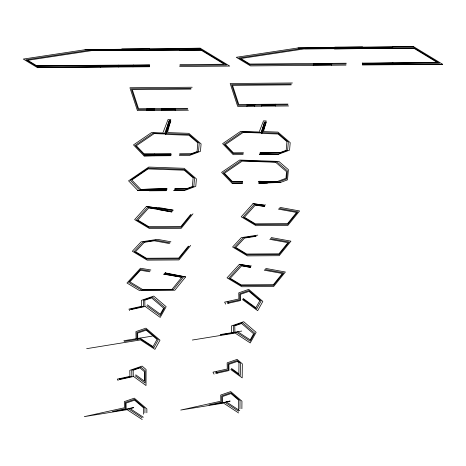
<?xml version="1.0" encoding="UTF-8"?>
<svg xmlns="http://www.w3.org/2000/svg" width="466" height="466" viewBox="0 0 466 466"><rect width="100%" height="100%" fill="white"/><g stroke="black" fill="none" stroke-linecap="round" stroke-linejoin="round"><path stroke-width="0.7" d="M143.476 414.192L143.505 407.82L134.558 400.183L126.041 403.125L126.164 409.329L133.73 407.657L129.705 408.309L143.353 417.227M144.932 412.899L144.949 408.28L134.447 399.315L125.302 402.478L125.424 408.659L112.551 411.507L128.604 408.898L142.206 417.786M146.86 412.789L146.877 408.898L134.301 398.162L124.317 401.616L124.439 407.762L84.311 416.639L127.131 409.678L142.217 419.534M238.487 410.121L238.586 400.119L230.961 393.607L222.445 396.554L222.567 402.758L230.134 401.08L226.109 401.739L239.757 410.657M239.949 408.816L240.031 400.579L230.851 392.745L221.705 395.908L221.828 402.082L208.954 404.931L225.008 402.321L238.615 411.216M241.877 408.711L241.953 401.191L230.705 391.591L220.721 395.046L220.843 401.191L180.721 410.068L223.534 403.107L238.621 412.963M100.254 67.156L100.341 66.621L118.568 66.469L118.475 67.005M100.563 65.275L100.499 65.677L118.719 65.525L118.789 65.124M132.996 66.883L133.084 66.347L149.452 66.213L149.365 66.749M133.305 65.001L133.241 65.409L149.609 65.269L149.679 64.867L36.826 65.805L27.733 60.289L91.744 50.613L149.277 50.538L149.347 50.136L179.614 49.879L179.55 50.287L200.974 50.107L224.28 64.25L179.946 64.617M146.662 110.559L146.749 110.017L154.502 109.953L154.415 110.494M146.971 108.677L146.906 109.079L154.66 109.015L154.729 108.613M161.422 110.436L161.51 109.894L175.268 109.784L175.181 110.32M161.731 108.555L161.667 108.957L175.426 108.84L175.496 108.438M154.03 155.848L154.118 155.312L170.859 155.172L170.772 155.708M154.339 153.966L154.275 154.368L171.016 154.229L171.086 153.827L144.274 154.048L136.322 145.782L154.153 133.608L165.849 134.022L170.847 121.032L168.785 120.95L165.383 134.412L188.934 135.239L197.811 142.881L197.071 151.555L191.427 153.658L179.62 153.757M174.709 190.07L174.616 190.606L184.536 190.524L195.767 186.336L196.407 178.862L184.146 168.308L148.741 167.061L128.569 180.831L137.75 190.378L149.429 190.279L149.341 190.815L166.082 190.676L166.17 190.14M166.327 189.202L166.397 188.8L140.819 189.412L131.802 180.033L148.06 168.937L184.245 170.207L193.122 177.855L192.382 186.522L186.738 188.631L174.913 188.829M174.861 189.132L174.931 188.724L186.738 188.631M246.904 106.312L246.992 105.776L254.751 105.712L254.657 106.248M247.213 104.431L247.149 104.833L254.902 104.768L254.972 104.367M242.227 182.788L242.139 183.33L232.196 183.412L221.595 172.385L239.664 160.048L278.86 161.428L288.39 169.636L287.516 179.853L280.491 182.474L258.88 183.19L258.974 182.649M242.384 181.851L242.448 181.449L232.388 181.53L224.437 173.259L242.262 161.09L275.61 162.261L286.532 171.669L285.967 178.28L277.171 181.559L259.195 181.309L259.125 181.711M261.665 106.19L261.752 105.654L275.511 105.537L275.423 106.073M261.974 104.308L261.909 104.71L275.668 104.6L275.738 104.192M259.882 154.467L259.976 153.931L268.509 153.862L268.422 154.397M268.731 152.516L268.666 152.918L260.127 152.994L260.197 152.586L280.544 152.417L286.182 150.314L286.928 141.641L278.051 133.998L261.409 133.416L264.216 122.296L266.278 122.377L262.177 133.037L243.269 132.373L225.439 144.542L233.39 152.813L243.456 152.726M313.239 65.386L313.333 64.85L331.553 64.698L331.466 65.234M313.554 63.504L313.484 63.906L331.71 63.755L331.775 63.353M392.622 64.727L392.71 64.192L362.443 64.442L362.35 64.978L442.7 64.308L413.29 46.466L392.85 46.635L392.762 47.171L362.49 47.421L362.577 46.885L334.78 47.118L334.693 47.654L298.036 47.957L236.285 57.295L250.487 65.91L345.982 65.112M392.937 62.846L392.867 63.248L362.6 63.498L362.665 63.096M164.015 274.433L164.306 274.049L181.81 277.241L172.036 289.316L142.59 289.502L129.857 281.848L140.447 270.251L149.586 271.8M165.366 272.639L164.981 273.152L185.625 276.921L174.843 290.236L139.34 290.458L126.968 283.025L140.476 268.23L150.897 270M251.157 265.76L250.755 266.267L239.367 264.339L227.035 277.841L241.837 286.741L273.629 286.538L285.396 272.004L265.614 268.399M249.799 267.554L250.108 267.169L241.703 265.742L230.233 278.307L241.143 284.866L273.367 284.662L282.408 273.501L264.257 270.193M190.635 214.506L180.971 226.441L148.741 226.639L137.831 220.086L148.835 207.819L157.753 208.954L157.403 209.327L171.855 211.966L148.835 207.819M191.287 214.64L181.082 227.245L149.038 227.443L136.462 219.882L147.786 207.259L157.98 208.558L172.437 211.197M192.994 213.783L181.227 228.317L149.435 228.515L134.639 219.62L146.388 206.514L158.294 208.034L158.755 207.533L173.212 210.172L146.388 206.514M188.334 246.13L178.67 258.059L146.446 258.263L135.536 251.71L144.32 242.314L154.281 240.8L169.56 243.59M188.992 246.258L178.781 258.869L146.743 259.067L134.167 251.506L142.946 242.116L155.685 240.182L170.142 242.821M190.699 245.407L178.932 259.941L147.139 260.139L132.338 251.238L141.111 241.854L157.555 239.361L170.917 241.796M265.34 204.708L264.874 205.209L252.968 203.689L241.219 216.795L256.02 225.69L287.807 225.492L299.58 210.958L279.792 207.347M263.983 206.502L264.333 206.129L255.415 204.988L244.411 217.255L255.321 223.814L287.551 223.616L296.592 212.449L278.441 209.141M259.387 154.473L278.336 154.316L289.567 150.128L290.207 142.654L277.952 132.099L263.552 131.593L266.237 120.95L263.494 120.845L259.201 131.983L240.666 131.33L222.597 143.668L233.198 154.689L243.141 154.607M130.596 309.29L143.47 306.442L143.342 300.267L152.493 297.104L164.725 307.543L160.252 315.575L146.796 305.76M130.795 309.663L144.92 306.541L144.792 300.215L151.578 297.867L163.642 308.166L160.281 314.2L147.384 304.799M227 302.719L239.874 299.871L239.745 293.691L248.896 290.528L261.129 300.972L256.655 308.999L243.2 299.189M227.402 303.465L240.613 300.541L240.485 294.337L249.001 291.396L259.842 300.646L255.886 307.741L243.054 298.386M118.976 379.312L131.849 376.464L131.727 370.284L140.872 367.121L145.107 370.738L145.054 382.982L135.175 375.777M119.18 379.685L133.299 376.557L133.171 370.231L139.957 367.89L144.378 371.664L144.338 381.066L135.769 374.815M215.379 372.736L228.253 369.887L228.13 363.707L237.276 360.544L240.409 363.224L240.287 375.555L231.579 369.206M215.787 373.482L228.992 370.557L228.864 364.36L237.38 361.412L238.965 362.764L238.854 373.814L231.433 368.402M123.904 340.716L152.295 336.103M124.172 341.491L140.219 338.881L153.827 347.77L158.3 339.737L146.068 329.299L136.917 332.462L137.045 338.642M86.67 348.673L140.487 339.924L154.91 349.349L160.019 340.174L145.922 328.146L135.932 331.6L136.078 338.706M220.441 334.53L241.749 331.064M220.575 334.914L236.629 332.305L250.23 341.199L254.704 333.167L242.471 322.722L233.326 325.885L233.449 332.066M192.336 340.046L235.155 333.085L250.236 342.947L256.149 332.334L243.689 321.703L231.392 325.955L231.515 332.194M179.631 66.498L229.715 66.079L200.298 48.237L85.045 49.728L23.3 59.066L37.496 67.675L149.481 66.749M362.6 63.498L437.265 62.479L413.965 48.336L392.535 48.516L392.605 48.109L334.466 49L334.536 48.592L304.729 48.843L240.718 58.518L249.811 64.034L346.296 63.23M257.797 235.114L241.359 237.608L232.581 246.997L247.382 255.892L279.175 255.694L290.941 241.161L271.16 237.549M255.927 235.942L243.188 237.87L234.41 247.265L246.986 254.826L279.029 254.622L289.235 242.017L270.385 238.575M256.05 236.326L244.563 238.068L235.779 247.463L246.689 254.022L278.918 253.819L287.953 242.658L269.802 239.343M179.305 155.638L189.225 155.557L200.456 151.368L201.096 143.889L188.835 133.334L167.527 132.589L170.806 119.605L168.063 119.494L162.873 132.967L151.549 132.571L133.48 144.903L144.081 155.929L170.859 155.172M260.127 152.994L280.544 152.417M166.397 188.8L140.819 189.412L167.364 188.957M232.196 183.412L242.64 183.208M258.933 182.893L280.491 182.474L267.507 182.579L267.42 183.121L258.88 183.19M298.036 47.957L413.29 46.466M37.496 67.675L149.452 66.213M200.298 48.237L179.859 48.406L179.771 48.942L149.499 49.192L149.592 48.656L121.789 48.889L121.702 49.425L85.045 49.728M362.233 63.102L437.265 62.479M149.545 65.671L37.111 66.609L25.834 59.764L88.872 50.235L200.683 49.303L226.61 65.03L179.812 65.421M346.162 64.04L250.102 64.838L238.819 57.994L301.863 48.464L413.674 47.532L439.595 63.265L362.531 63.9M292.462 82.983L230.175 83.501L237.677 106.388L288.646 105.963M291.32 84.066L231.526 84.562L238.324 105.31L287.86 104.897M291.186 84.87L232.534 85.36L238.808 104.501L287.994 104.093M192.213 87.229L129.932 87.748L137.435 110.634L188.404 110.209M191.077 88.313L131.278 88.808L138.082 109.557L187.617 109.143M190.944 89.117L132.292 89.606L138.565 108.747L187.751 108.339M243.322 153.535L233.309 153.617L224.222 144.163L242.151 131.925L260.902 132.583L265.084 121.719L262.329 132.635L278.004 133.183L288.332 142.078L287.633 150.233L279.594 153.232L260.063 153.396M170.952 154.636L144.192 154.858L135.105 145.404L153.04 133.165L164.574 133.567L169.653 120.374L166.304 133.631L188.893 134.424L199.221 143.312L198.522 151.473L190.483 154.473L179.486 154.561M144.081 155.929L170.789 155.708M242.32 182.253L232.307 182.334L223.22 172.886L241.149 160.642L277.002 161.906L287.33 170.795L286.631 178.956L278.592 181.95L259.061 182.113M166.263 189.604L139.503 189.825L130.416 180.377L148.351 168.133L184.204 169.391L194.532 178.286L193.833 186.441L185.794 189.441L174.797 189.534M304.729 48.843L413.965 48.336M91.744 50.613L200.974 50.107M36.826 65.805L149.609 65.269M362.443 64.442L442.7 64.308M232.388 181.53L242.436 181.536M258.275 181.548L277.171 181.559L259.195 181.309M166.117 190.466L137.75 190.378L166.082 190.676M173.422 190.489L184.536 190.524M144.274 154.048L171.016 154.229M259.976 153.931L278.336 154.316M264.566 205.733L254.366 204.434L243.042 217.057L255.618 224.618L287.662 224.42L297.867 211.809L279.017 208.372M252.968 203.689L264.851 205.308M239.367 264.339L250.877 266.115M250.382 266.785L240.701 265.142L228.864 278.109L241.44 285.67L273.478 285.466L283.689 272.86L264.839 269.424M150.139 271.026L140.458 269.383L128.622 282.349L141.198 289.91L173.236 289.712L183.447 277.107L164.597 273.664M163.566 274.159L181.81 277.241M255.415 204.988L264.746 206.671M241.703 265.742L250.702 267.519M165.209 272.849L185.625 276.921M237.73 331.716L250.225 339.889L253.62 333.79L241.557 323.491L234.771 325.839L234.911 332.578M140.021 338.095L153.017 346.588L157.013 339.411L146.173 330.161L137.656 333.108L137.785 339.312M242.407 299.539L257.681 310.676L262.847 301.403L248.751 289.374L238.761 292.829L238.889 298.974L224.606 302.137L225.678 304.117M145.211 306.471L160.211 317.404L166.17 306.715L153.71 296.079L141.414 300.331L141.53 306.313L128.936 309.104L129.74 310.589M230.786 369.561L242.192 377.874L242.332 363.835L237.13 359.391L227.146 362.845L227.268 368.996L212.991 372.153L214.057 374.134M133.591 376.487L146.009 385.539L146.079 369.503L142.089 366.095L129.793 370.348L129.915 376.336L117.316 379.12L118.119 380.611M227.99 301.671L228.789 303.156M216.37 371.687L217.173 373.173M131.237 308.317L131.837 309.436M119.616 378.34L120.216 379.452"/></g></svg>
